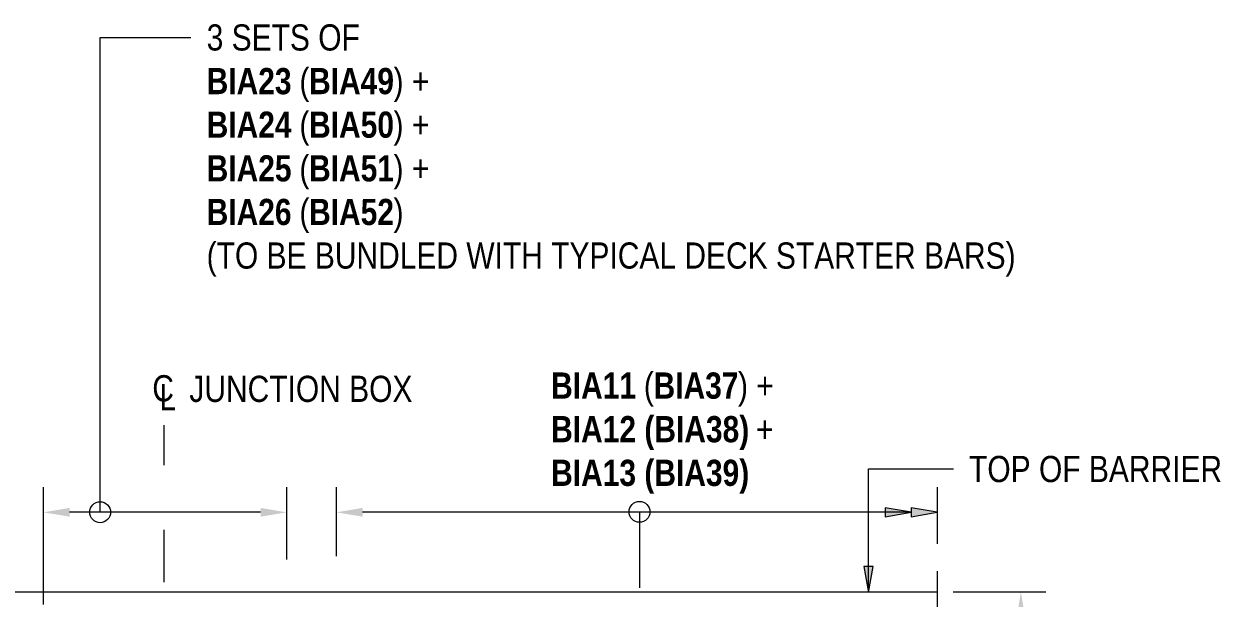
# Model space of a CAD drawing. Header units: metres. Extents: x -1213.9 to -1194, y 2.7 to 24.2.
# Drawn here: x -1201.192 to -1198.902, y 23.141 to 24.238 of the extents above; entities that cross this region are included whole.
import ezdxf

# ---------------------------------------------------------------- set-up
doc = ezdxf.new("R2010")
doc.units = ezdxf.units.M
doc.linetypes.add('JacobsCenter', pattern=[0.015, 0.009, -0.0015, 0.003, -0.0015])
doc.layers.get('Defpoints').update_dxf_attribs({"color": 41})
for name, color, linetype, lineweight in [('A-ANNO-DIMS', 7, 'Continuous', 9), ('A-ANNO-NOTE', 7, 'Continuous', 9), ('A-DETL', 7, 'Continuous', 13), ('A-DETL-GENF', 7, 'Continuous', 9), ('G-ANNO-TEXT', 7, 'Continuous', 9)]:
    doc.layers.add(name, color=color, linetype=linetype, lineweight=lineweight)
doc.styles.add('Arial Narrow', font='ARIALN.TTF', dxfattribs={"height": 0.05})
doc.styles.add('Arial Narrow_B', font='ARIALNB.TTF', dxfattribs={"height": 0.05})
doc.dimstyles.new('Dimension_Standard_T__mm_', dxfattribs={"dimscale": 0.3048, "dimtxt": 0.051172, "dimasz": 0.164042, "dimexe": 0.15748, "dimexo": 0.098425, "dimgap": 0.065617, "dimtad": 1, "dimdec": 0, "dimlfac": 1000, "dimzin": 0, "dimdsep": 46, "dimtxsty": 'Arial Narrow', "dimsah": 1, "dimcen": 0.09, "dimaunit": 1, "dimadec": 4, "dimazin": 0, "dimtfac": 1, "dimtdec": 4, "dimtix": 1, "dimtmove": 0, "dimatfit": 3, "dimfxl": 1, "dimtvp": 1, "dimtolj": 1, "dimtzin": 0, "dimlwd": 18, "dimlwe": 18, "dimarcsym": 2})
doc.dimstyles.new('Dimension_Standard_T__mm__No_Text', dxfattribs={"dimscale": 0.3048, "dimtxt": 0.18, "dimasz": 0.164042, "dimexe": 0.15748, "dimexo": 0.098425, "dimgap": 0.098425, "dimtad": 1, "dimdec": 0, "dimlfac": 1000, "dimzin": 0, "dimdsep": 46, "dimtxsty": 'Arial Narrow', "dimsah": 1, "dimcen": 0.09, "dimaunit": 1, "dimadec": 4, "dimazin": 0, "dimtfac": 1, "dimtdec": 4, "dimtix": 1, "dimtmove": 0, "dimatfit": 3, "dimfxl": 1, "dimtvp": 1, "dimtfill": 1, "dimtolj": 1, "dimtzin": 0, "dimlwd": 18, "dimlwe": 18, "dimarcsym": 2})

# ---------------------------------------------------------------- blocks, each defined once
blk = doc.blocks.new('CS_DET_BreakLine_ViewScale - Std Break-8623504-DRG-2873185 - TYPICAL ELEVATION AT JUNCTION BOX')
at = {"layer": 'A-DETL-GENF'}
for p, q in [((317.5056, 23.1923), (317.5056, 22.2378)), ((317.5056, 22.2378), (317.5456, 22.2278)), ((317.5456, 22.2278), (317.4656, 22.2078)), ((317.4656, 22.2078), (317.5056, 22.1978)), ((317.5056, 22.1978), (317.5056, 21.2434))]:
    blk.add_line(p, q, dxfattribs=at)
blk = doc.blocks.new('CS_DET_Rebar Tagging1 - Scale 20-7792318-DRG-2873185 - TYPICAL ELEVATION AT JUNCTION BOX')
at = {"layer": 'A-DETL-GENF', "lineweight": 13}
blk.add_line((316.9363, 23.3054), (316.9363, 23.1604), dxfattribs=at)
blk.add_circle((316.9363, 23.3054), 0.02, dxfattribs=at)
blk = doc.blocks.new('CS_Annot_Centreline Symbol4 - CS_Annot_Centreline Symbol-6057300-DRG-2873185 - TYPICAL ELEVATION AT JUNCTION BOX')
at = {"layer": 'A-ANNO-NOTE', "char_height": 0.05, "attachment_point": 1, "style": 'Arial Narrow'}
for s, insert, width in [('C  ', (316.005, 23.5665), 0.088186), ('L', (316.0187, 23.5496), 0.038481)]:
    blk.add_mtext(s, dxfattribs=dict(at, insert=insert, width=width))
blk = doc.blocks.new('CS_Arrowhead_100_Double - CS_Arrowhead_100_Double-7792316-DRG-2873185 - TYPICAL ELEVATION AT JUNCTION BOX')
at = {"layer": 'A-ANNO-NOTE'}
for points in [[(317.4056, 23.3134), (317.4556, 23.3045), (317.4056, 23.2957)], [(317.4556, 23.3134), (317.5056, 23.3045), (317.4556, 23.2957)]]:
    blk.add_hatch(color=256, dxfattribs=at).paths.add_polyline_path(points)
blk.add_line((317.5056, 23.3344), (317.5056, 23.2749), dxfattribs=at)
at = {"layer": 'A-ANNO-NOTE', "lineweight": 13}
for p, q in [((317.4056, 23.3134), (317.4056, 23.2957)), ((317.4556, 23.3045), (317.4056, 23.3134)), ((317.4056, 23.2957), (317.4556, 23.3045)), ((317.4556, 23.3134), (317.4556, 23.2957)), ((317.5056, 23.3045), (317.4556, 23.3134)), ((317.4556, 23.2957), (317.5056, 23.3045))]:
    blk.add_line(p, q, dxfattribs=at)
blk = doc.blocks.new('DIMBLOCK5-DRG-2873185 - TYPICAL ELEVATION AT JUNCTION BOX')
at = {"layer": 'A-ANNO-DIMS', "color": 0, "lineweight": 18, "transparency": 16777216}
for p, q in [((-1201.1545, 23.1282), (-1201.1545, 23.3525)), ((-1200.6895, 23.2142), (-1200.6895, 23.3525)), ((-1200.7395, 23.3045), (-1201.1045, 23.3045))]:
    blk.add_line(p, q, dxfattribs=at)
at = {"layer": 'A-ANNO-DIMS', "color": 0, "transparency": 16777216}
for points in [[(-1201.1045, 23.3129), (-1201.1045, 23.2962), (-1201.1545, 23.3045)], [(-1200.7395, 23.3129), (-1200.7395, 23.2962), (-1200.6895, 23.3045)]]:
    blk.add_solid(points, dxfattribs=at)
at = {"layer": 'Defpoints', "color": 0, "transparency": 16777216}
for p in [(-1201.1545, 23.3045), (-1200.6895, 23.1842), (-1201.1545, 23.0982)]:
    blk.add_point(p, dxfattribs=at)
at = {"layer": 'A-ANNO-DIMS', "color": 0, "lineweight": 18, "transparency": 16777216, "insert": (-1200.922, 23.3642), "char_height": 0.05, "attachment_point": 5, "style": 'Arial Narrow', "bg_fill": 3, "box_fill_scale": 1.1, "bg_fill_color": 256, "bg_fill_true_color": 13158600, "bg_fill_transparency": 0}
blk.add_mtext('\\A1;\u200e', dxfattribs=at)
blk = doc.blocks.new('DIMBLOCK7-DRG-2873185 - TYPICAL ELEVATION AT JUNCTION BOX')
at = {"layer": 'A-ANNO-DIMS', "color": 0, "lineweight": 18, "transparency": 16777216}
for p, q in [((-1200.5945, 23.2209), (-1200.5945, 23.3525)), ((-1199.4457, 23.2445), (-1199.4457, 23.3525)), ((-1199.4957, 23.3045), (-1200.5445, 23.3045))]:
    blk.add_line(p, q, dxfattribs=at)
at = {"layer": 'A-ANNO-DIMS', "color": 0, "transparency": 16777216}
for points in [[(-1200.5445, 23.3129), (-1200.5445, 23.2962), (-1200.5945, 23.3045)], [(-1199.4957, 23.3129), (-1199.4957, 23.2962), (-1199.4457, 23.3045)]]:
    blk.add_solid(points, dxfattribs=at)
at = {"layer": 'Defpoints', "color": 0, "transparency": 16777216}
for p in [(-1200.5945, 23.3045), (-1199.4457, 23.2145), (-1200.5945, 23.1909)]:
    blk.add_point(p, dxfattribs=at)
at = {"layer": 'A-ANNO-DIMS', "color": 0, "lineweight": 18, "transparency": 16777216, "insert": (-1200.0201, 23.3642), "char_height": 0.05, "attachment_point": 5, "style": 'Arial Narrow', "bg_fill": 3, "box_fill_scale": 1.1, "bg_fill_color": 256, "bg_fill_true_color": 13158600, "bg_fill_transparency": 0}
blk.add_mtext('\\A1;\u200e', dxfattribs=at)
blk = doc.blocks.new('DIMBLOCK12-DRG-2873185 - TYPICAL ELEVATION AT JUNCTION BOX')
at = {"layer": 'A-ANNO-DIMS', "color": 0, "lineweight": 18, "transparency": 16777216}
for p, q in [((-1199.4157, 23.1523), (-1199.2381, 23.1523)), ((-1199.2861, 22.4053), (-1199.2861, 23.1023)), ((-1199.4057, 22.3553), (-1199.2381, 22.3553))]:
    blk.add_line(p, q, dxfattribs=at)
at = {"layer": 'A-ANNO-DIMS', "color": 0, "transparency": 16777216}
for points in [[(-1199.2944, 23.1023), (-1199.2778, 23.1023), (-1199.2861, 23.1523)], [(-1199.2944, 22.4053), (-1199.2778, 22.4053), (-1199.2861, 22.3553)]]:
    blk.add_solid(points, dxfattribs=at)
at = {"layer": 'Defpoints', "color": 0, "transparency": 16777216}
for p in [(-1199.4457, 23.1523), (-1199.2861, 23.1523), (-1199.4357, 22.3553)]:
    blk.add_point(p, dxfattribs=at)
at = {"layer": 'A-ANNO-DIMS', "color": 0, "lineweight": 18, "transparency": 16777216, "insert": (-1199.3358, 22.7538), "char_height": 0.05, "attachment_point": 5, "rotation": 90, "style": 'Arial Narrow'}
blk.add_mtext('\\A1;\u200c', dxfattribs=at)

msp = doc.modelspace()

# ---------------------------------------------------------------- hatches: boundary and pattern name
at = {"layer": 'G-ANNO-TEXT'}
msp.add_hatch(color=256, dxfattribs=at).paths.add_polyline_path([(-1199.5773, 23.1512), (-1199.5685, 23.2012), (-1199.5861, 23.2012)])

# ---------------------------------------------------------------- linework, layer by layer
at = {"layer": 'A-DETL', "linetype": 'JacobsCenter', "lineweight": 9}
msp.add_line((-1200.9245, 23.4713), (-1200.9245, 21.9908), dxfattribs=at)
at = {"layer": 'A-DETL', "lineweight": 18}
msp.add_line((-1202.3087, 23.1523), (-1199.4457, 23.1523), dxfattribs=at)
at = {"layer": 'G-ANNO-TEXT'}
for p, q in [((-1201.0461, 24.2118), (-1200.8725, 24.2118)), ((-1201.0461, 23.3047), (-1201.0461, 24.2118)), ((-1199.5773, 23.3873), (-1199.4152, 23.3873)), ((-1199.5773, 23.1512), (-1199.5773, 23.3873)), ((-1199.5685, 23.2012), (-1199.5861, 23.2012)), ((-1199.5861, 23.2012), (-1199.5773, 23.1512)), ((-1199.5773, 23.1512), (-1199.5685, 23.2012))]:
    msp.add_line(p, q, dxfattribs=at)
msp.add_circle((-1201.0461, 23.3047), 0.02, dxfattribs=at)

# ---------------------------------------------------------------- block references
at = {"layer": 'A-ANNO-NOTE'}
for name in ['CS_Annot_Centreline Symbol4 - CS_Annot_Centreline Symbol-6057300-DRG-2873185 - TYPICAL ELEVATION AT JUNCTION BOX', 'CS_Arrowhead_100_Double - CS_Arrowhead_100_Double-7792316-DRG-2873185 - TYPICAL ELEVATION AT JUNCTION BOX']:
    msp.add_blockref(name, (-1516.9514, 0), dxfattribs=at)
at = {"layer": 'A-DETL-GENF'}
for name in ['CS_DET_Rebar Tagging1 - Scale 20-7792318-DRG-2873185 - TYPICAL ELEVATION AT JUNCTION BOX', 'CS_DET_BreakLine_ViewScale - Std Break-8623504-DRG-2873185 - TYPICAL ELEVATION AT JUNCTION BOX']:
    msp.add_blockref(name, (-1516.9514, 0), dxfattribs=at)

# ---------------------------------------------------------------- texts
at = {"layer": 'A-ANNO-NOTE', "insert": (-1200.8755, 23.5654), "char_height": 0.05, "attachment_point": 1, "style": 'Arial Narrow', "bg_fill": 3, "box_fill_scale": 1, "bg_fill_color": 256, "bg_fill_true_color": 13158600, "bg_fill_transparency": 0}
msp.add_mtext('JUNCTION BOX', dxfattribs=at)
at = {"layer": 'G-ANNO-TEXT', "char_height": 0.05, "attachment_point": 1, "bg_fill": 3, "box_fill_scale": 1, "bg_fill_color": 256, "bg_fill_transparency": 0}
for s, insert, style in [('3 SETS OF ', (-1200.8425, 24.2368), 'Arial Narrow'), ('BIA23', (-1200.8425, 24.1534), 'Arial Narrow_B'), ('BIA24', (-1200.8425, 24.0701), 'Arial Narrow_B'), ('BIA25', (-1200.8425, 23.9867), 'Arial Narrow_B'), ('BIA26', (-1200.8425, 23.9034), 'Arial Narrow_B'), ('(TO BE BUNDLED WITH TYPICAL DECK STARTER BARS)', (-1200.8425, 23.8201), 'Arial Narrow'), ('BIA11 ', (-1200.184, 23.5717), 'Arial Narrow_B'), ('BIA12 (BIA38)', (-1200.184, 23.4884), 'Arial Narrow_B'), ('TOP OF BARRIER', (-1199.3852, 23.4123), 'Arial Narrow')]:
    msp.add_mtext(s, dxfattribs=dict(at, insert=insert, style=style))

# ---------------------------------------------------------------- dimensions: what is measured, and where the dimension line sits
at = {"layer": 'A-ANNO-DIMS', "lineweight": 18}
dim = msp.add_linear_dim(base=(-1199.2861, 23.1523), p1=(-1199.4357, 22.3553), p2=(-1199.4457, 23.1523), angle=90, text='\u200c', dimstyle='Dimension_Standard_T__mm_', override={"dimpost": '<>', "dimfxl": 0.796994}, dxfattribs=at)
dim.commit()
dim.dimension.update_dxf_attribs({"geometry": 'DIMBLOCK12-DRG-2873185 - TYPICAL ELEVATION AT JUNCTION BOX', "text_midpoint": (-1199.3358, 22.7538)})

# ---------------------------------------------------------------- next in the draw order: texts
at = {"layer": 'G-ANNO-TEXT', "char_height": 0.05, "attachment_point": 1, "style": 'Arial Narrow', "bg_fill": 3, "box_fill_scale": 1, "bg_fill_color": 256, "bg_fill_transparency": 0}
for s, insert in [(' (', (-1200.6811, 24.1534)), (' (', (-1200.6811, 24.0701)), (' (', (-1200.6811, 23.9867)), (' (', (-1200.6811, 23.9034)), ('(', (-1200.0068, 23.5717)), (' + ', (-1199.8083, 23.4884))]:
    msp.add_mtext(s, dxfattribs=dict(at, insert=insert))

# ---------------------------------------------------------------- next in the draw order: dimensions: what is measured, and where the dimension line sits
at = {"layer": 'A-ANNO-DIMS', "lineweight": 18}
for base, p1, p2, override, picture, middle in [((-1201.1545, 23.3045), (-1200.6895, 23.1842), (-1201.1545, 23.0982), {"dimpost": '<>', "dimfxl": 0.472901}, 'DIMBLOCK5-DRG-2873185 - TYPICAL ELEVATION AT JUNCTION BOX', (-1200.922, 23.3642)), ((-1200.5945, 23.3045), (-1199.4457, 23.2145), (-1200.5945, 23.1909), {"dimpost": '<>', "dimfxl": 1.148964}, 'DIMBLOCK7-DRG-2873185 - TYPICAL ELEVATION AT JUNCTION BOX', (-1200.0201, 23.3642))]:
    dim = msp.add_linear_dim(base=base, p1=p1, p2=p2, text='\u200e', dimstyle='Dimension_Standard_T__mm__No_Text', override=override, dxfattribs=at)
    dim.commit()
    dim.dimension.update_dxf_attribs({"geometry": picture, "text_midpoint": middle})

# ---------------------------------------------------------------- next in the draw order: texts
at = {"layer": 'G-ANNO-TEXT', "char_height": 0.05, "attachment_point": 1, "style": 'Arial Narrow_B', "bg_fill": 3, "box_fill_scale": 1, "bg_fill_color": 256, "bg_fill_transparency": 0}
for s, insert in [('BIA49', (-1200.6467, 24.1534)), ('BIA50', (-1200.6467, 24.0701)), ('BIA51', (-1200.6467, 23.9867)), ('BIA52', (-1200.6467, 23.9034)), ('BIA37', (-1199.9882, 23.5717)), ('BIA13 (BIA39)', (-1200.184, 23.405))]:
    msp.add_mtext(s, dxfattribs=dict(at, insert=insert))

# ---------------------------------------------------------------- next in the draw order: texts
at = {"layer": 'G-ANNO-TEXT', "char_height": 0.05, "attachment_point": 1, "style": 'Arial Narrow', "bg_fill": 3, "box_fill_scale": 1, "bg_fill_color": 256, "bg_fill_transparency": 0}
for s, insert in [(') +', (-1200.4853, 24.1534)), (') +', (-1200.4853, 24.0701)), (') +', (-1200.4853, 23.9867)), (') ', (-1200.4853, 23.9034)), (') +', (-1199.8268, 23.5717))]:
    msp.add_mtext(s, dxfattribs=dict(at, insert=insert))

doc.saveas('drawing.dxf')
